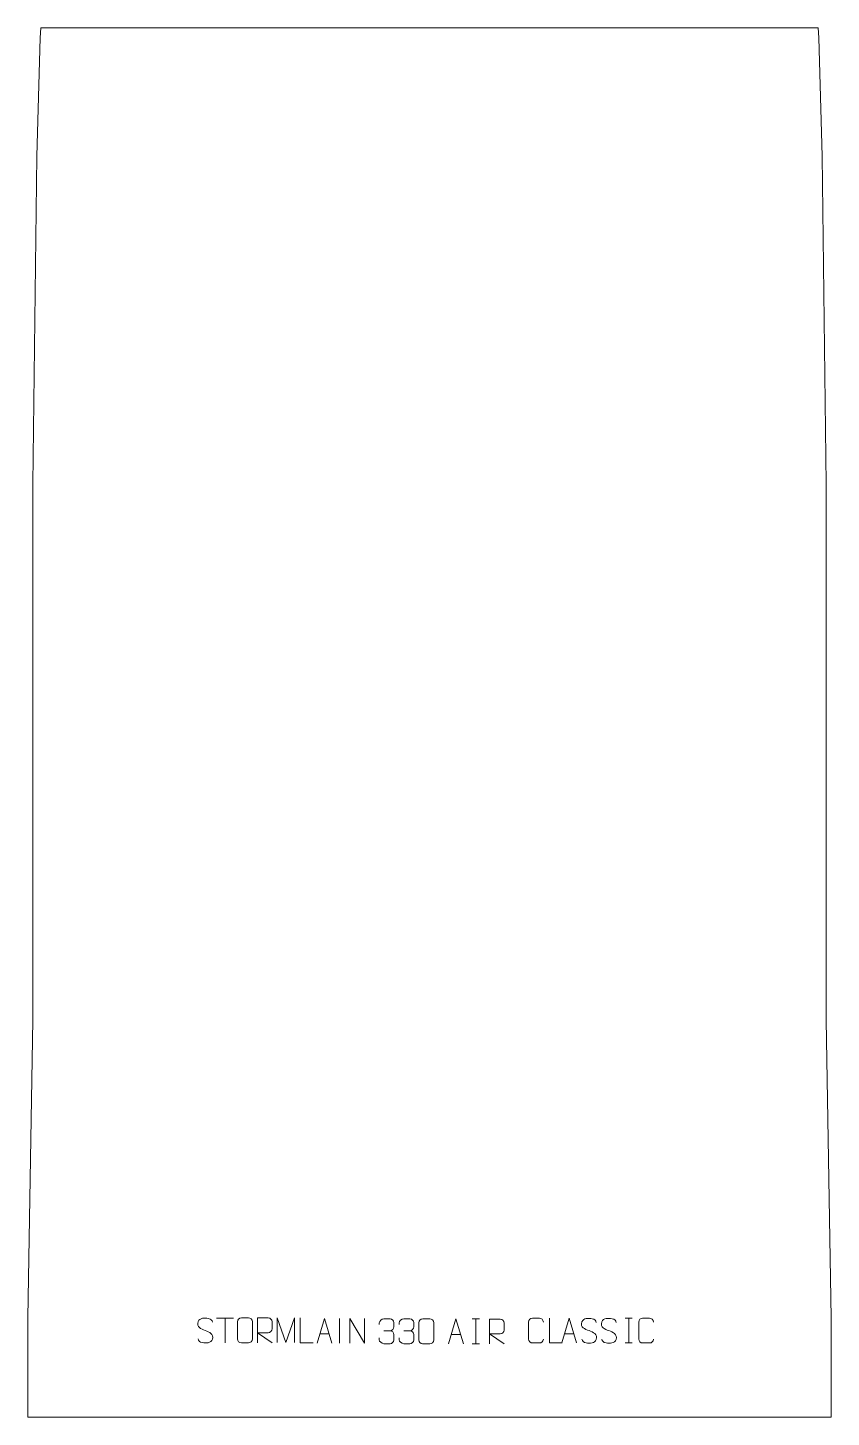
# Model space of a CAD drawing. Header units: millimetres. Extents: x -405 to 405, y -1120 to 280.
import ezdxf

# ---------------------------------------------------------------- set-up
doc = ezdxf.new("R2010")
doc.units = ezdxf.units.MM
doc.header["$MEASUREMENT"] = 0
doc.layers.add('layer 1', color=7, linetype='Continuous')

msp = doc.modelspace()

# ---------------------------------------------------------------- linework, layer by layer
at = {"layer": 'layer 1', "color": 242, "lineweight": 9}
msp.add_open_spline([(392.0004, 280.0009), (392.0004, 280.0009), (392.4996, 270.0002), (392.4996, 270.0002), (392.4996, 270.0002), (392.4996, 270.0002), (395.8682, 150.5804), (395.8682, 150.5804), (395.8682, 150.5804), (395.8682, 150.5804), (399.9993, -179.9995), (399.9993, -179.9995), (399.9993, -179.9995), (399.9993, -179.9995), (399.9993, -720.0006), (399.9993, -720.0006), (399.9993, -720.0006), (399.9993, -720.0006), (405.0003, -1020.0002), (405.0003, -1020.0002), (405.0003, -1020.0002), (405.0003, -1020.0002), (405.0003, -1119.9993), (405.0003, -1119.9993), (405.0003, -1119.9993), (405.0003, -1119.9993), (-405.0003, -1119.9993), (-405.0003, -1119.9993), (-405.0003, -1119.9993), (-405.0003, -1119.9993), (-405.0003, -1020.0002), (-405.0003, -1020.0002), (-405.0003, -1020.0002), (-405.0003, -1020.0002), (-400.0003, -720.0006), (-400.0003, -720.0006), (-400.0003, -720.0006), (-400.0003, -720.0006), (-400.0003, -179.9995), (-400.0003, -179.9995), (-400.0003, -179.9995), (-400.0003, -179.9995), (-395.8681, 150.5804), (-395.8681, 150.5804), (-395.8681, 150.5804), (-395.8681, 150.5804), (-392.4995, 270.0002), (-392.4995, 270.0002), (-392.4995, 270.0002), (-392.4995, 270.0002), (-392.0003, 280.0009), (-392.0003, 280.0009), (-392.0003, 280.0009), (-392.0003, 280.0009), (392.0004, 280.0009), (392.0004, 280.0009)], degree=3, knots=[0, 0, 0, 0, 0.066666667, 0.066666667, 0.066666667, 0.066666667, 0.133333333, 0.133333333, 0.133333333, 0.133333333, 0.2, 0.2, 0.2, 0.2, 0.266666667, 0.266666667, 0.266666667, 0.266666667, 0.333333333, 0.333333333, 0.333333333, 0.333333333, 0.4, 0.4, 0.4, 0.4, 0.466666667, 0.466666667, 0.466666667, 0.466666667, 0.533333333, 0.533333333, 0.533333333, 0.533333333, 0.6, 0.6, 0.6, 0.6, 0.666666667, 0.666666667, 0.666666667, 0.666666667, 0.733333333, 0.733333333, 0.733333333, 0.733333333, 0.8, 0.8, 0.8, 0.8, 0.866666667, 0.866666667, 0.866666667, 0.866666667, 1, 1, 1, 1], dxfattribs=at)
at = {"layer": 'layer 1', "color": 250, "lineweight": 9}
for points, knots in [([(-226.0891, -1032.4986), (-230.3374, -1031.0282), (-235.2455, -1029.2324), (-233.2404, -1023.7121), (-233.2404, -1023.7121), (-231.7369, -1019.5722), (-226.5233, -1019.9607), (-222.9197, -1020.5618), (-222.9197, -1020.5618), (-220.0591, -1021.039), (-219.1944, -1022.2522), (-218.8838, -1024.3363)], [0, 0, 0, 0, 0.25, 0.25, 0.25, 0.25, 0.5, 0.5, 0.5, 0.5, 1, 1, 1, 1]), ([(-189.6698, -1019.9994), (-187.3037, -1019.9994), (-184.9372, -1019.9994), (-182.5707, -1019.9994), (-182.5707, -1019.9994), (-180.5902, -1019.9638), (-178.5642, -1021.4581), (-178.5371, -1023.9002), (-178.5371, -1023.9002), (-178.5375, -1029.6576), (-178.5375, -1035.4154), (-178.5371, -1041.1736), (-178.5371, -1041.1736), (-178.6792, -1043.5012), (-180.3856, -1044.9835), (-182.5707, -1044.9943), (-182.5707, -1044.9943), (-184.9431, -1044.9939), (-187.3155, -1044.9939), (-189.6875, -1044.9943), (-189.6875, -1044.9943), (-191.646, -1045.0999), (-193.6524, -1043.212), (-193.641, -1041.191), (-193.641, -1041.191), (-193.6406, -1035.4104), (-193.6406, -1029.6301), (-193.641, -1023.8503), (-193.641, -1023.8503), (-193.6367, -1021.7083), (-191.8596, -1019.9858), (-189.6698, -1019.9994)], [0, 0, 0, 0, 0.111111111, 0.111111111, 0.111111111, 0.111111111, 0.222222222, 0.222222222, 0.222222222, 0.222222222, 0.333333333, 0.333333333, 0.333333333, 0.333333333, 0.444444444, 0.444444444, 0.444444444, 0.444444444, 0.555555556, 0.555555556, 0.555555556, 0.555555556, 0.666666667, 0.666666667, 0.666666667, 0.666666667, 0.777777778, 0.777777778, 0.777777778, 0.777777778, 1, 1, 1, 1]), ([(-173.4211, -1044.9754), (-173.4211, -1044.9754), (-173.4211, -1020.0219), (-173.4211, -1020.0219), (-173.4211, -1020.0219), (-169.8263, -1020.0219), (-166.2308, -1020.0219), (-162.6356, -1020.0219), (-162.6356, -1020.0219), (-160.3103, -1020.0596), (-158.753, -1021.5496), (-158.7571, -1023.916), (-158.7571, -1023.916), (-158.7575, -1025.9515), (-158.7575, -1029.0109), (-158.7571, -1031.0469), (-158.7571, -1031.0469), (-158.7636, -1032.9224), (-160.5759, -1034.8642), (-162.5854, -1034.8833), (-162.5854, -1034.8833), (-162.5854, -1034.8833), (-173.4211, -1034.8833), (-173.4211, -1034.8833), (-173.4211, -1034.8833), (-173.4211, -1034.8833), (-158.7664, -1044.9754), (-158.7664, -1044.9754)], [0, 0, 0, 0, 0.125, 0.125, 0.125, 0.125, 0.25, 0.25, 0.25, 0.25, 0.375, 0.375, 0.375, 0.375, 0.5, 0.5, 0.5, 0.5, 0.625, 0.625, 0.625, 0.625, 0.75, 0.75, 0.75, 0.75, 1, 1, 1, 1]), ([(-153.7218, -1044.7142), (-153.7218, -1044.7142), (-153.7218, -1019.7563), (-153.7218, -1019.7563), (-153.7218, -1019.7563), (-153.7218, -1019.7563), (-144.7967, -1044.7142), (-144.7967, -1044.7142), (-144.7967, -1044.7142), (-144.7967, -1044.7142), (-136.0368, -1019.7568), (-136.0368, -1019.7568), (-136.0368, -1019.7568), (-136.0368, -1019.7568), (-136.0368, -1044.7142), (-136.0368, -1044.7142)], [0, 0, 0, 0, 0.2, 0.2, 0.2, 0.2, 0.4, 0.4, 0.4, 0.4, 0.6, 0.6, 0.6, 0.6, 1, 1, 1, 1]), ([(-117.308, -1044.9755), (-117.308, -1044.9755), (-130.2571, -1044.9755), (-130.2571, -1044.9755), (-130.2571, -1044.9755), (-130.2571, -1044.9755), (-130.2571, -1020.0219), (-130.2571, -1020.0219)], [0, 0, 0, 0, 0.333333333, 0.333333333, 0.333333333, 0.333333333, 1, 1, 1, 1]), ([(-113.3237, -1045.3796), (-113.3237, -1045.3796), (-105.9527, -1020.4261), (-105.9527, -1020.4261), (-105.9527, -1020.4261), (-105.9527, -1020.4261), (-98.3828, -1045.3796), (-98.3828, -1045.3796)], [0, 0, 0, 0, 0.333333333, 0.333333333, 0.333333333, 0.333333333, 1, 1, 1, 1]), ([(-80.1807, -1045.3796), (-80.1807, -1045.3796), (-80.1807, -1020.4261), (-80.1807, -1020.4261), (-80.1807, -1020.4261), (-80.1807, -1020.4261), (-65.5259, -1045.3796), (-65.5259, -1045.3796), (-65.5259, -1045.3796), (-65.5259, -1045.3796), (-65.5259, -1020.4261), (-65.5259, -1020.4261)], [0, 0, 0, 0, 0.25, 0.25, 0.25, 0.25, 0.5, 0.5, 0.5, 0.5, 1, 1, 1, 1]), ([(-50.6612, -1026.6577), (-50.6612, -1026.6577), (-50.6612, -1024.8005), (-50.6612, -1024.8005), (-50.6612, -1024.8005), (-50.6755, -1023.0586), (-48.011, -1020.9405), (-45.9519, -1020.9632), (-45.9519, -1020.9632), (-43.8878, -1020.9632), (-41.8238, -1020.9632), (-39.7601, -1020.9632), (-39.7601, -1020.9632), (-37.5656, -1020.9544), (-35.9673, -1022.8012), (-35.9229, -1024.7133), (-35.9229, -1024.7133), (-35.9233, -1026.1484), (-35.9233, -1027.5835), (-35.9229, -1029.019), (-35.9229, -1029.019), (-35.9715, -1030.6725), (-37.5741, -1032.9025), (-39.7724, -1032.8925), (-39.7724, -1032.8925), (-37.5687, -1032.9037), (-35.9607, -1034.7069), (-35.9067, -1036.7664), (-35.9067, -1036.7664), (-35.9071, -1038.5511), (-35.9071, -1040.3358), (-35.9067, -1042.1209), (-35.9067, -1042.1209), (-35.8966, -1044.1823), (-37.9515, -1045.9454), (-39.7724, -1045.9373), (-39.7724, -1045.9373), (-41.8377, -1045.937), (-43.9029, -1045.937), (-45.9685, -1045.9373), (-45.9685, -1045.9373), (-48.1371, -1045.9258), (-50.6681, -1043.5256), (-50.6867, -1042.0638), (-50.6867, -1042.0638), (-50.6867, -1042.0638), (-50.6867, -1040.1552), (-50.6867, -1040.1552)], [0, 0, 0, 0, 0.076923077, 0.076923077, 0.076923077, 0.076923077, 0.153846154, 0.153846154, 0.153846154, 0.153846154, 0.230769231, 0.230769231, 0.230769231, 0.230769231, 0.307692308, 0.307692308, 0.307692308, 0.307692308, 0.384615385, 0.384615385, 0.384615385, 0.384615385, 0.461538462, 0.461538462, 0.461538462, 0.461538462, 0.538461538, 0.538461538, 0.538461538, 0.538461538, 0.615384615, 0.615384615, 0.615384615, 0.615384615, 0.692307692, 0.692307692, 0.692307692, 0.692307692, 0.769230769, 0.769230769, 0.769230769, 0.769230769, 0.846153846, 0.846153846, 0.846153846, 0.846153846, 1, 1, 1, 1]), ([(-30.6612, -1026.6577), (-30.6612, -1026.6577), (-30.6612, -1024.8005), (-30.6612, -1024.8005), (-30.6612, -1024.8005), (-30.6755, -1023.0586), (-28.011, -1020.9405), (-25.9519, -1020.9632), (-25.9519, -1020.9632), (-23.8878, -1020.9632), (-21.8238, -1020.9632), (-19.7601, -1020.9632), (-19.7601, -1020.9632), (-17.5656, -1020.9544), (-15.9673, -1022.8012), (-15.9229, -1024.7133), (-15.9229, -1024.7133), (-15.9233, -1026.1484), (-15.9233, -1027.5835), (-15.9229, -1029.019), (-15.9229, -1029.019), (-15.9715, -1030.6725), (-17.5741, -1032.9025), (-19.7724, -1032.8925), (-19.7724, -1032.8925), (-17.5687, -1032.9037), (-15.9607, -1034.7069), (-15.9067, -1036.7664), (-15.9067, -1036.7664), (-15.9071, -1038.5511), (-15.9071, -1040.3358), (-15.9067, -1042.1209), (-15.9067, -1042.1209), (-15.8966, -1044.1823), (-17.9515, -1045.9454), (-19.7724, -1045.9373), (-19.7724, -1045.9373), (-21.8377, -1045.937), (-23.9029, -1045.937), (-25.9685, -1045.9373), (-25.9685, -1045.9373), (-28.1371, -1045.9258), (-30.6681, -1043.5256), (-30.6867, -1042.0638), (-30.6867, -1042.0638), (-30.6867, -1042.0638), (-30.6867, -1040.1552), (-30.6867, -1040.1552)], [0, 0, 0, 0, 0.076923077, 0.076923077, 0.076923077, 0.076923077, 0.153846154, 0.153846154, 0.153846154, 0.153846154, 0.230769231, 0.230769231, 0.230769231, 0.230769231, 0.307692308, 0.307692308, 0.307692308, 0.307692308, 0.384615385, 0.384615385, 0.384615385, 0.384615385, 0.461538462, 0.461538462, 0.461538462, 0.461538462, 0.538461538, 0.538461538, 0.538461538, 0.538461538, 0.615384615, 0.615384615, 0.615384615, 0.615384615, 0.692307692, 0.692307692, 0.692307692, 0.692307692, 0.769230769, 0.769230769, 0.769230769, 0.769230769, 0.846153846, 0.846153846, 0.846153846, 0.846153846, 1, 1, 1, 1]), ([(-6.8774, -1020.9509), (-4.5113, -1020.9509), (-2.1448, -1020.9509), (0.2217, -1020.9509), (0.2217, -1020.9509), (2.2022, -1020.9153), (4.2282, -1022.4096), (4.2553, -1024.8517), (4.2553, -1024.8517), (4.2549, -1030.6091), (4.2549, -1036.3669), (4.2553, -1042.1251), (4.2553, -1042.1251), (4.1132, -1044.4527), (2.4068, -1045.935), (0.2217, -1045.9458), (0.2217, -1045.9458), (-2.1507, -1045.9454), (-4.5231, -1045.9454), (-6.8951, -1045.9458), (-6.8951, -1045.9458), (-8.8536, -1046.0514), (-10.86, -1044.1635), (-10.8486, -1042.1425), (-10.8486, -1042.1425), (-10.8482, -1036.3619), (-10.8482, -1030.5816), (-10.8486, -1024.8018), (-10.8486, -1024.8018), (-10.8443, -1022.6598), (-9.0672, -1020.9373), (-6.8774, -1020.9509)], [0, 0, 0, 0, 0.111111111, 0.111111111, 0.111111111, 0.111111111, 0.222222222, 0.222222222, 0.222222222, 0.222222222, 0.333333333, 0.333333333, 0.333333333, 0.333333333, 0.444444444, 0.444444444, 0.444444444, 0.444444444, 0.555555556, 0.555555556, 0.555555556, 0.555555556, 0.666666667, 0.666666667, 0.666666667, 0.666666667, 0.777777778, 0.777777778, 0.777777778, 0.777777778, 1, 1, 1, 1]), ([(19.2328, -1045.9269), (19.2328, -1045.9269), (26.6038, -1020.9734), (26.6038, -1020.9734), (26.6038, -1020.9734), (26.6038, -1020.9734), (34.1737, -1045.9269), (34.1737, -1045.9269)], [0, 0, 0, 0, 0.333333333, 0.333333333, 0.333333333, 0.333333333, 1, 1, 1, 1]), ([(60.4807, -1046.1673), (60.4807, -1046.1673), (60.4807, -1021.2138), (60.4807, -1021.2138), (60.4807, -1021.2138), (64.0755, -1021.2138), (67.671, -1021.2138), (71.2662, -1021.2138), (71.2662, -1021.2138), (73.5915, -1021.2515), (75.1488, -1022.7415), (75.1447, -1025.1079), (75.1447, -1025.1079), (75.1443, -1027.1434), (75.1443, -1030.2028), (75.1447, -1032.2388), (75.1447, -1032.2388), (75.1382, -1034.1143), (73.3259, -1036.0561), (71.3164, -1036.0752), (71.3164, -1036.0752), (71.3164, -1036.0752), (60.4807, -1036.0752), (60.4807, -1036.0752), (60.4807, -1036.0752), (60.4807, -1036.0752), (75.1354, -1046.1673), (75.1354, -1046.1673)], [0, 0, 0, 0, 0.125, 0.125, 0.125, 0.125, 0.25, 0.25, 0.25, 0.25, 0.375, 0.375, 0.375, 0.375, 0.5, 0.5, 0.5, 0.5, 0.625, 0.625, 0.625, 0.625, 0.75, 0.75, 0.75, 0.75, 1, 1, 1, 1]), ([(114.7667, -1041.3928), (114.6269, -1043.7162), (112.9497, -1045.1958), (110.802, -1045.2066), (110.802, -1045.2066), (108.4701, -1045.2062), (106.1382, -1045.2062), (103.8067, -1045.2066), (103.8067, -1045.2066), (101.8817, -1045.312), (99.9096, -1043.4275), (99.9208, -1041.4102), (99.9208, -1041.4102), (99.9212, -1035.6401), (99.9212, -1029.8704), (99.9208, -1024.1011), (99.9208, -1024.1011), (99.925, -1021.963), (101.6717, -1020.2438), (103.8241, -1020.2573), (103.8241, -1020.2573), (106.1498, -1020.2573), (108.4759, -1020.2573), (110.802, -1020.2573), (110.802, -1020.2573), (112.7486, -1020.2218), (114.74, -1021.7133), (114.7667, -1024.1509)], [0, 0, 0, 0, 0.125, 0.125, 0.125, 0.125, 0.25, 0.25, 0.25, 0.25, 0.375, 0.375, 0.375, 0.375, 0.5, 0.5, 0.5, 0.5, 0.625, 0.625, 0.625, 0.625, 0.75, 0.75, 0.75, 0.75, 1, 1, 1, 1]), ([(133.8183, -1045.2106), (133.8183, -1045.2106), (120.8692, -1045.2106), (120.8692, -1045.2106), (120.8692, -1045.2106), (120.8692, -1045.2106), (120.8692, -1020.257), (120.8692, -1020.257)], [0, 0, 0, 0, 0.333333333, 0.333333333, 0.333333333, 0.333333333, 1, 1, 1, 1]), ([(133.3988, -1045.2105), (133.3988, -1045.2105), (140.7698, -1020.257), (140.7698, -1020.257), (140.7698, -1020.257), (140.7698, -1020.257), (148.3397, -1045.2105), (148.3397, -1045.2105)], [0, 0, 0, 0, 0.333333333, 0.333333333, 0.333333333, 0.333333333, 1, 1, 1, 1]), ([(160.8692, -1032.7338), (156.6209, -1031.2634), (151.7128, -1029.4676), (153.7179, -1023.9473), (153.7179, -1023.9473), (155.2214, -1019.8074), (160.435, -1020.1959), (164.0386, -1020.797), (164.0386, -1020.797), (166.8992, -1021.2742), (167.7639, -1022.4874), (168.0745, -1024.5715)], [0, 0, 0, 0, 0.25, 0.25, 0.25, 0.25, 0.5, 0.5, 0.5, 0.5, 1, 1, 1, 1]), ([(180.8692, -1032.7338), (176.6209, -1031.2634), (171.7128, -1029.4676), (173.7179, -1023.9473), (173.7179, -1023.9473), (175.2214, -1019.8074), (180.435, -1020.1959), (184.0386, -1020.797), (184.0386, -1020.797), (186.8992, -1021.2742), (187.7639, -1022.4874), (188.0745, -1024.5715)], [0, 0, 0, 0, 0.25, 0.25, 0.25, 0.25, 0.5, 0.5, 0.5, 0.5, 1, 1, 1, 1]), ([(225.7667, -1041.3928), (225.6269, -1043.7162), (223.9497, -1045.1958), (221.802, -1045.2066), (221.802, -1045.2066), (219.4701, -1045.2062), (217.1382, -1045.2062), (214.8067, -1045.2066), (214.8067, -1045.2066), (212.8817, -1045.312), (210.9096, -1043.4275), (210.9208, -1041.4102), (210.9208, -1041.4102), (210.9212, -1035.6401), (210.9212, -1029.8704), (210.9208, -1024.1011), (210.9208, -1024.1011), (210.925, -1021.963), (212.6717, -1020.2438), (214.8241, -1020.2573), (214.8241, -1020.2573), (217.1498, -1020.2573), (219.4759, -1020.2573), (221.802, -1020.2573), (221.802, -1020.2573), (223.7486, -1020.2218), (225.74, -1021.7133), (225.7667, -1024.1509)], [0, 0, 0, 0, 0.125, 0.125, 0.125, 0.125, 0.25, 0.25, 0.25, 0.25, 0.375, 0.375, 0.375, 0.375, 0.5, 0.5, 0.5, 0.5, 0.625, 0.625, 0.625, 0.625, 0.75, 0.75, 0.75, 0.75, 1, 1, 1, 1]), ([(-226.0891, -1032.4987), (-222.0705, -1034.1454), (-217.041, -1036.0337), (-218.875, -1041.394), (-218.875, -1041.394), (-220.3348, -1045.6604), (-225.2456, -1045.4037), (-228.9717, -1044.849), (-228.9717, -1044.849), (-231.7217, -1044.4392), (-232.9426, -1043.2257), (-233.3206, -1041.1135)], [0, 0, 0, 0, 0.25, 0.25, 0.25, 0.25, 0.5, 0.5, 0.5, 0.5, 1, 1, 1, 1]), ([(160.8692, -1032.7339), (164.8878, -1034.3806), (169.9173, -1036.2689), (168.0833, -1041.6292), (168.0833, -1041.6292), (166.6235, -1045.8956), (161.7127, -1045.6389), (157.9866, -1045.0842), (157.9866, -1045.0842), (155.2366, -1044.6744), (154.0157, -1043.4609), (153.6377, -1041.3487)], [0, 0, 0, 0, 0.25, 0.25, 0.25, 0.25, 0.5, 0.5, 0.5, 0.5, 1, 1, 1, 1]), ([(180.8692, -1032.7339), (184.8878, -1034.3806), (189.9173, -1036.2689), (188.0833, -1041.6292), (188.0833, -1041.6292), (186.6235, -1045.8956), (181.7127, -1045.6389), (177.9866, -1045.0842), (177.9866, -1045.0842), (175.2366, -1044.6744), (174.0157, -1043.4609), (173.6377, -1041.3487)], [0, 0, 0, 0, 0.25, 0.25, 0.25, 0.25, 0.5, 0.5, 0.5, 0.5, 1, 1, 1, 1])]:
    msp.add_open_spline(points, degree=3, knots=knots, dxfattribs=at)
for points in [[(-214.5827, -1020.0454), (-214.5827, -1020.0454), (-197.5955, -1020.0454), (-197.5955, -1020.0454)], [(-206.0889, -1044.9754), (-206.0889, -1044.9754), (-206.0889, -1020.0219), (-206.0889, -1020.0219)], [(-90.8533, -1020.4158), (-90.8533, -1020.4158), (-90.8533, -1045.3899), (-90.8533, -1045.3899)], [(43.1192, -1020.9734), (43.1192, -1020.9734), (50.2873, -1020.9734), (50.2873, -1020.9734)], [(46.7032, -1020.9734), (46.7032, -1020.9734), (46.7032, -1045.9269), (46.7032, -1045.9269)], [(197.2852, -1020.257), (197.2852, -1020.257), (204.4533, -1020.257), (204.4533, -1020.257)], [(200.8692, -1020.257), (200.8692, -1020.257), (200.8692, -1045.2105), (200.8692, -1045.2105)], [(-45.9515, -1032.9029), (-45.9515, -1032.9029), (-39.7551, -1032.9029), (-39.7551, -1032.9029)], [(-25.9515, -1032.9029), (-25.9515, -1032.9029), (-19.7551, -1032.9029), (-19.7551, -1032.9029)], [(136.1214, -1035.9611), (136.1214, -1035.9611), (145.6171, -1035.9611), (145.6171, -1035.9611)], [(-110.6011, -1036.1302), (-110.6011, -1036.1302), (-101.1054, -1036.1302), (-101.1054, -1036.1302)], [(21.9554, -1036.6775), (21.9554, -1036.6775), (31.4511, -1036.6775), (31.4511, -1036.6775)], [(43.1192, -1045.9269), (43.1192, -1045.9269), (50.2873, -1045.9269), (50.2873, -1045.9269)], [(197.2852, -1045.2105), (197.2852, -1045.2105), (204.4533, -1045.2105), (204.4533, -1045.2105)]]:
    msp.add_open_spline(points, degree=3, dxfattribs=at)

doc.saveas('drawing.dxf')
